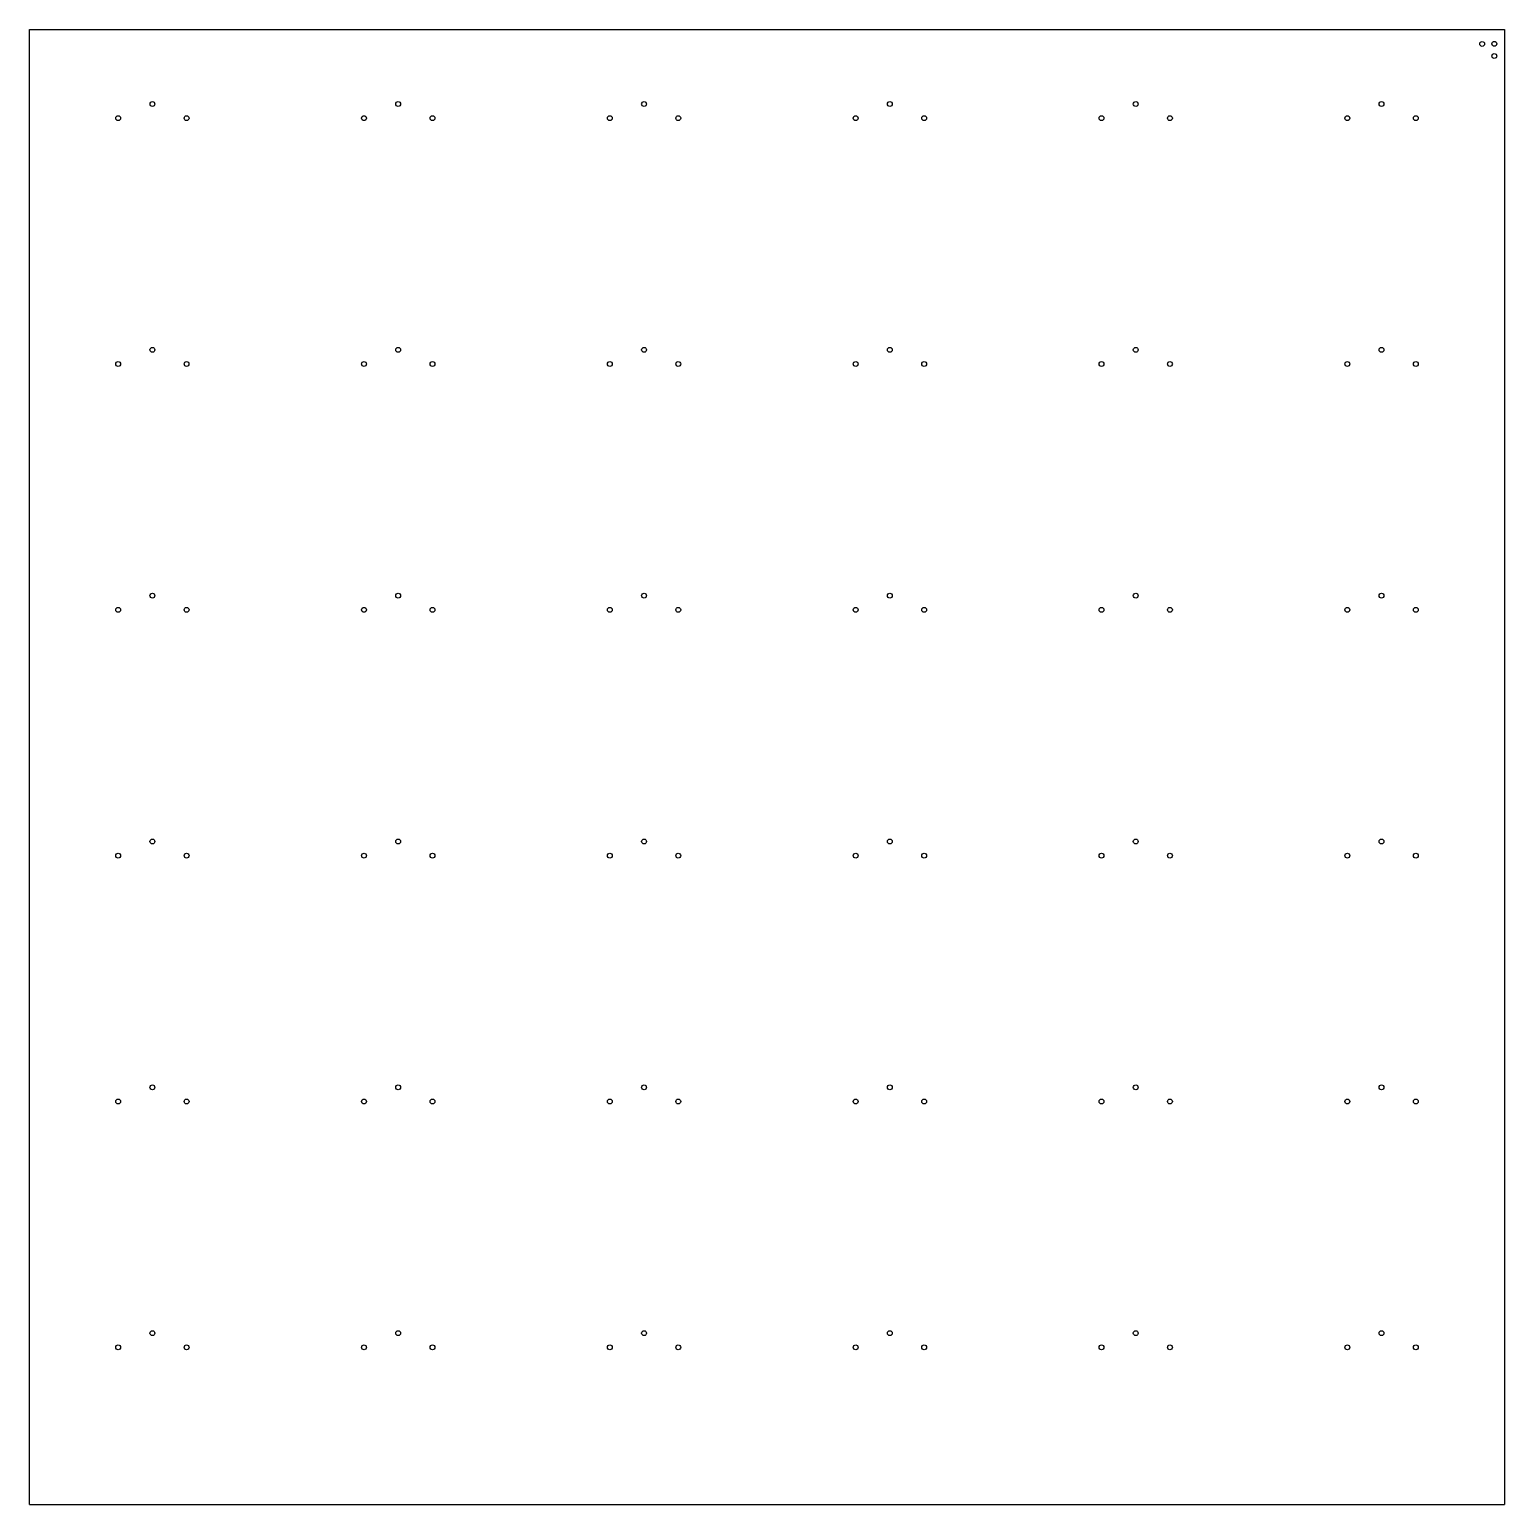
# Model space of a CAD drawing. Header units: inches. Extents: x 19 to 324, y 18 to 323.
import ezdxf

# ---------------------------------------------------------------- set-up
doc = ezdxf.new("R2010")
doc.units = ezdxf.units.IN
doc.header["$MEASUREMENT"] = 0

# ---------------------------------------------------------------- blocks, each defined once
blk = doc.blocks.new('*U1')
for centre in [(0, 1.46), (-7.07, -1.46), (7.07, -1.46)]:
    blk.add_circle(centre, 0.5)
blk = doc.blocks.new('*U2')
at = {"color": 0, "linetype": 'ByBlock', "lineweight": -2, "transparency": 16777216}
for p in [(0, 0), (50.8, 0), (101.6, 0), (152.4, 0), (203.2, 0), (254, 0), (0, -50.8), (50.8, -50.8), (101.6, -50.8), (152.4, -50.8), (203.2, -50.8), (254, -50.8), (0, -101.6), (50.8, -101.6), (101.6, -101.6), (152.4, -101.6), (203.2, -101.6), (254, -101.6), (0, -152.4), (50.8, -152.4), (101.6, -152.4), (152.4, -152.4), (203.2, -152.4), (254, -152.4), (0, -203.2), (50.8, -203.2), (101.6, -203.2), (152.4, -203.2), (203.2, -203.2), (254, -203.2), (0, -254), (50.8, -254), (101.6, -254), (152.4, -254), (203.2, -254), (254, -254)]:
    blk.add_blockref('*U1', p, dxfattribs=at)

msp = doc.modelspace()

# ---------------------------------------------------------------- linework, layer by layer
for p, q in [((18.96, 18.06), (18.96, 322.86)), ((18.96, 322.86), (323.76, 322.86)), ((323.76, 322.86), (323.76, 18.06)), ((18.96, 18.06), (323.76, 18.06))]:
    msp.add_line(p, q)
for centre in [(319.16, 319.88), (321.66, 319.9), (321.66, 317.38)]:
    msp.add_circle(centre, 0.5)

# ---------------------------------------------------------------- block references
msp.add_blockref('*U2', (44.36, 306))

doc.saveas('drawing.dxf')
